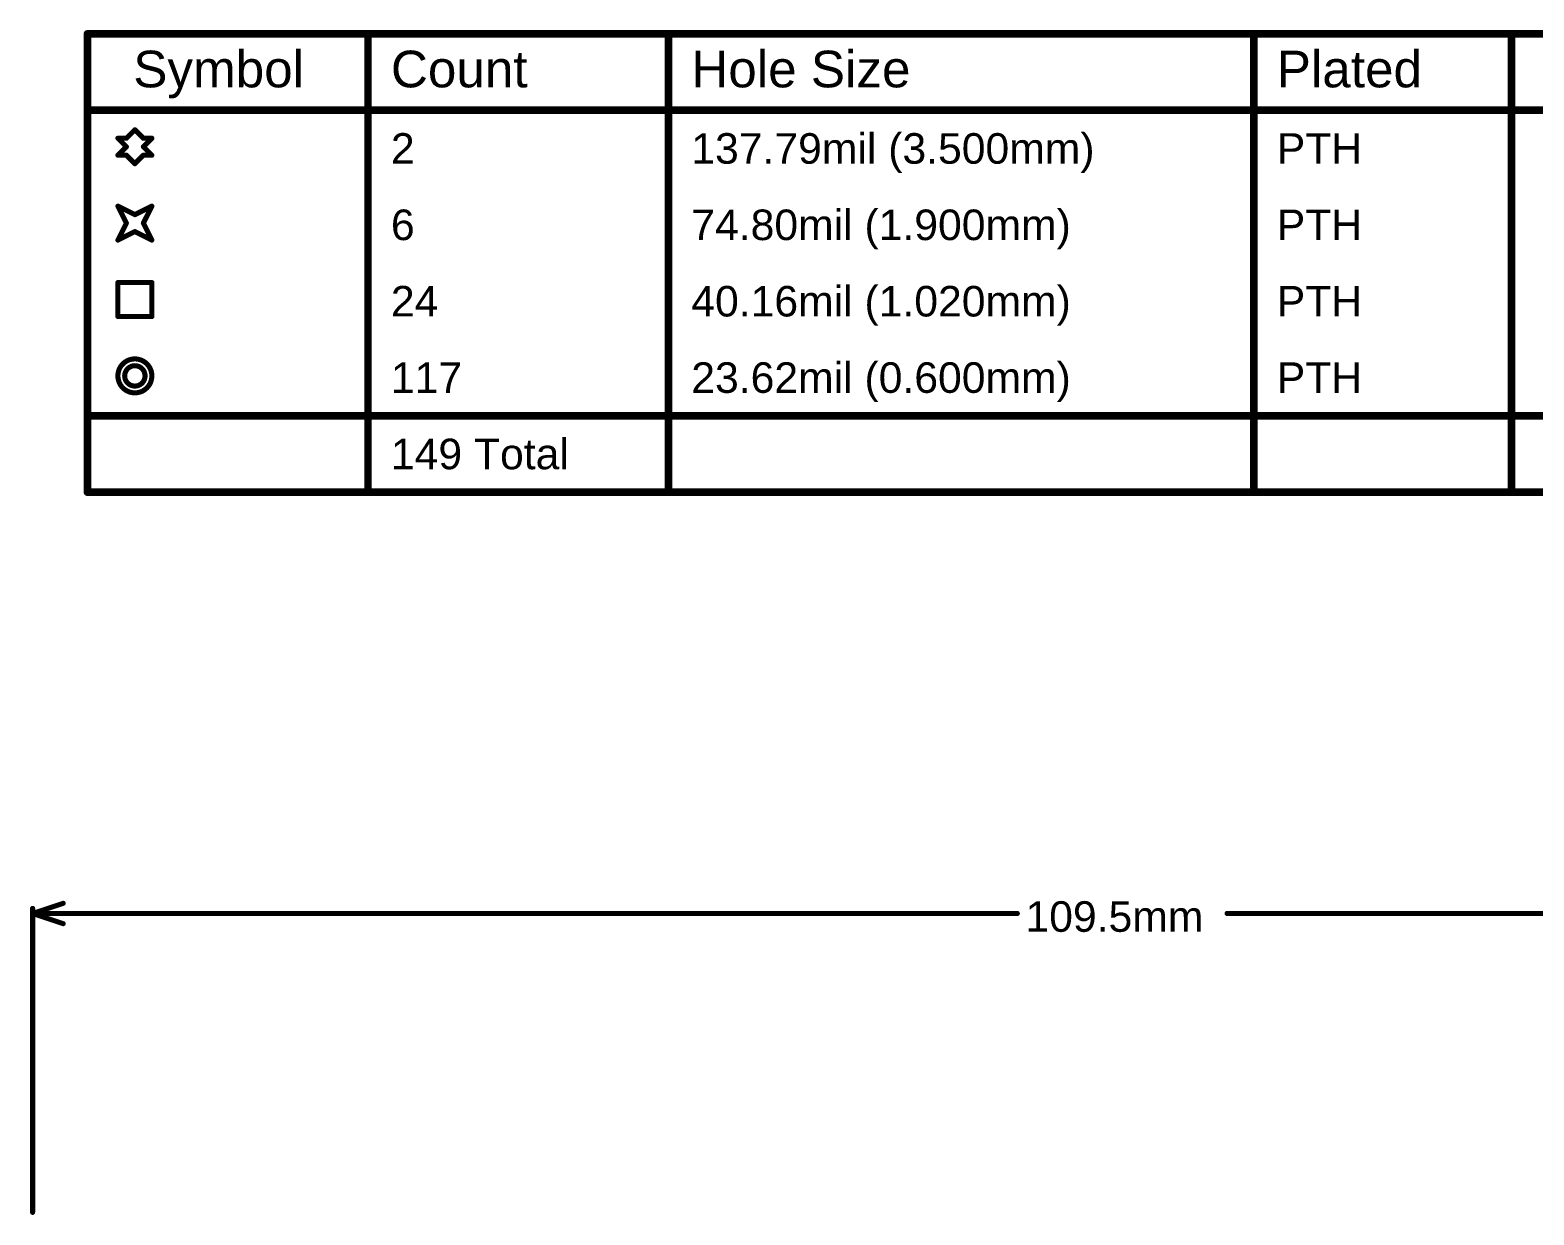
# Model space of a CAD drawing. Header units: inches. Extents: x 0 to 276, y 0 to 124.
# Drawn here: x 0.1 to 75.1, y 65 to 124.1 of the extents above; entities that cross this region are included whole.
import ezdxf

# ---------------------------------------------------------------- set-up
doc = ezdxf.new("R2010")
doc.units = ezdxf.units.IN
doc.layers.add('Dimension', color=6, linetype='Continuous')
doc.layers.add('Drill Drawing', color=1, linetype='Continuous')
doc.styles.add('Arial', font='', dxfattribs={"height": 0.2})
doc.styles.get('Arial').set_extended_font_data('Arial')

msp = doc.modelspace()

# ---------------------------------------------------------------- linework, layer by layer
at = {"layer": 'Dimension'}
for points in [[(0.25, 80.01, 0.254, 0.254, 0), (1.774, 80.518, 0.254, 0.254, 0)], [(0.25, 65.099, 0.254, 0.254, 0), (0.25, 80.264, 0.254, 0.254, 0)], [(0.25, 80.01, 0.254, 0.254, 0), (1.774, 79.502, 0.254, 0.254, 0)], [(0.25, 80.01, 0.254, 0.254, 0), (49.363, 80.01, 0.254, 0.254, 0)], [(59.824, 80.01, 0.254, 0.254, 0), (109.75, 80.01, 0.254, 0.254, 0)]]:
    msp.add_lwpolyline(points, format="xyseb", dxfattribs=at)
for points in [[(0.186, 80.264, 0.127, 0.127, 1), (0.313, 80.264, 0.127, 0.127, 1)], [(1.71, 80.518, 0.127, 0.127, 1), (1.837, 80.518, 0.127, 0.127, 1)], [(0.186, 80.01, 0.127, 0.127, 1), (0.313, 80.01, 0.127, 0.127, 1)], [(0.186, 80.01, 0.127, 0.127, 1), (0.313, 80.01, 0.127, 0.127, 1)], [(0.186, 80.01, 0.127, 0.127, 1), (0.313, 80.01, 0.127, 0.127, 1)], [(1.71, 79.502, 0.127, 0.127, 1), (1.837, 79.502, 0.127, 0.127, 1)], [(49.299, 80.01, 0.127, 0.127, 1), (49.426, 80.01, 0.127, 0.127, 1)], [(59.761, 80.01, 0.127, 0.127, 1), (59.888, 80.01, 0.127, 0.127, 1)], [(0.186, 65.099, 0.127, 0.127, 1), (0.313, 65.099, 0.127, 0.127, 1)]]:
    msp.add_lwpolyline(points, format="xyseb", close=True, dxfattribs=at)
at = {"layer": 'Drill Drawing'}
for points in [[(2.985, 123.888, 0.381, 0.381, 0), (275.552, 123.888, 0.381, 0.381, 0)], [(2.985, 101.028, 0.381, 0.381, 0), (2.985, 123.888, 0.381, 0.381, 0)], [(16.977, 101.028, 0.381, 0.381, 0), (16.977, 123.888, 0.381, 0.381, 0)], [(31.959, 101.028, 0.381, 0.381, 0), (31.959, 123.888, 0.381, 0.381, 0)], [(61.16, 101.028, 0.381, 0.381, 0), (61.16, 123.888, 0.381, 0.381, 0)], [(74.009, 101.028, 0.381, 0.381, 0), (74.009, 123.888, 0.381, 0.381, 0)], [(2.985, 120.079, 0.381, 0.381, 0), (275.552, 120.079, 0.381, 0.381, 0)], [(4.503, 118.681, 0.254, 0.254, 0), (4.927, 118.258, 0.254, 0.254, 0)], [(4.503, 118.681, 0.254, 0.254, 0), (4.927, 118.681, 0.254, 0.254, 0)], [(4.927, 118.681, 0.254, 0.254, 0), (5.35, 119.105, 0.254, 0.254, 0)], [(5.35, 119.105, 0.254, 0.254, 0), (5.773, 118.681, 0.254, 0.254, 0)], [(5.773, 118.681, 0.254, 0.254, 0), (6.197, 118.681, 0.254, 0.254, 0)], [(5.773, 118.258, 0.254, 0.254, 0), (6.197, 118.681, 0.254, 0.254, 0)], [(4.503, 117.835, 0.254, 0.254, 0), (4.927, 118.258, 0.254, 0.254, 0)], [(4.503, 117.835, 0.254, 0.254, 0), (4.927, 117.835, 0.254, 0.254, 0)], [(4.927, 117.835, 0.254, 0.254, 0), (5.35, 117.412, 0.254, 0.254, 0)], [(5.35, 117.412, 0.254, 0.254, 0), (5.773, 117.835, 0.254, 0.254, 0)], [(5.773, 118.258, 0.254, 0.254, 0), (6.197, 117.835, 0.254, 0.254, 0)], [(5.773, 117.835, 0.254, 0.254, 0), (6.197, 117.835, 0.254, 0.254, 0)], [(4.503, 115.295, 0.254, 0.254, 0), (5.35, 114.871, 0.254, 0.254, 0)], [(4.503, 115.295, 0.254, 0.254, 0), (4.927, 114.448, 0.254, 0.254, 0)], [(5.35, 114.871, 0.254, 0.254, 0), (6.197, 115.295, 0.254, 0.254, 0)], [(5.773, 114.448, 0.254, 0.254, 0), (6.197, 115.295, 0.254, 0.254, 0)], [(4.503, 113.602, 0.254, 0.254, 0), (4.927, 114.448, 0.254, 0.254, 0)], [(4.503, 113.602, 0.254, 0.254, 0), (5.35, 114.025, 0.254, 0.254, 0)], [(5.35, 114.025, 0.254, 0.254, 0), (6.197, 113.602, 0.254, 0.254, 0)], [(5.773, 114.448, 0.254, 0.254, 0), (6.197, 113.602, 0.254, 0.254, 0)], [(4.503, 111.485, 0.254, 0.254, 0), (6.197, 111.485, 0.254, 0.254, 0)], [(4.503, 109.791, 0.254, 0.254, 0), (4.503, 111.485, 0.254, 0.254, 0)], [(6.197, 109.791, 0.254, 0.254, 0), (6.197, 111.485, 0.254, 0.254, 0)], [(4.503, 109.791, 0.254, 0.254, 0), (6.197, 109.791, 0.254, 0.254, 0)], [(2.985, 104.838, 0.381, 0.381, 0), (275.552, 104.838, 0.381, 0.381, 0)], [(2.985, 101.028, 0.381, 0.381, 0), (275.552, 101.028, 0.381, 0.381, 0)]]:
    msp.add_lwpolyline(points, format="xyseb", dxfattribs=at)
for points in [[(2.889, 123.888, 0.191, 0.191, 1), (3.08, 123.888, 0.191, 0.191, 1)], [(2.889, 123.888, 0.191, 0.191, 1), (3.08, 123.888, 0.191, 0.191, 1)], [(16.881, 123.888, 0.191, 0.191, 1), (17.072, 123.888, 0.191, 0.191, 1)], [(31.864, 123.888, 0.191, 0.191, 1), (32.054, 123.888, 0.191, 0.191, 1)], [(61.065, 123.888, 0.191, 0.191, 1), (61.256, 123.888, 0.191, 0.191, 1)], [(73.914, 123.888, 0.191, 0.191, 1), (74.105, 123.888, 0.191, 0.191, 1)], [(2.889, 120.079, 0.191, 0.191, 1), (3.08, 120.079, 0.191, 0.191, 1)], [(4.44, 118.681, 0.127, 0.127, 1), (4.567, 118.681, 0.127, 0.127, 1)], [(4.44, 118.681, 0.127, 0.127, 1), (4.567, 118.681, 0.127, 0.127, 1)], [(4.863, 118.681, 0.127, 0.127, 1), (4.99, 118.681, 0.127, 0.127, 1)], [(4.863, 118.681, 0.127, 0.127, 1), (4.99, 118.681, 0.127, 0.127, 1)], [(5.286, 119.105, 0.127, 0.127, 1), (5.413, 119.105, 0.127, 0.127, 1)], [(5.286, 119.105, 0.127, 0.127, 1), (5.413, 119.105, 0.127, 0.127, 1)], [(5.71, 118.681, 0.127, 0.127, 1), (5.837, 118.681, 0.127, 0.127, 1)], [(5.71, 118.681, 0.127, 0.127, 1), (5.837, 118.681, 0.127, 0.127, 1)], [(6.133, 118.681, 0.127, 0.127, 1), (6.26, 118.681, 0.127, 0.127, 1)], [(6.133, 118.681, 0.127, 0.127, 1), (6.26, 118.681, 0.127, 0.127, 1)], [(4.44, 117.835, 0.127, 0.127, 1), (4.567, 117.835, 0.127, 0.127, 1)], [(4.44, 117.835, 0.127, 0.127, 1), (4.567, 117.835, 0.127, 0.127, 1)], [(4.863, 118.258, 0.127, 0.127, 1), (4.99, 118.258, 0.127, 0.127, 1)], [(4.863, 118.258, 0.127, 0.127, 1), (4.99, 118.258, 0.127, 0.127, 1)], [(4.863, 117.835, 0.127, 0.127, 1), (4.99, 117.835, 0.127, 0.127, 1)], [(4.863, 117.835, 0.127, 0.127, 1), (4.99, 117.835, 0.127, 0.127, 1)], [(5.71, 118.258, 0.127, 0.127, 1), (5.837, 118.258, 0.127, 0.127, 1)], [(5.71, 118.258, 0.127, 0.127, 1), (5.837, 118.258, 0.127, 0.127, 1)], [(5.71, 117.835, 0.127, 0.127, 1), (5.837, 117.835, 0.127, 0.127, 1)], [(5.71, 117.835, 0.127, 0.127, 1), (5.837, 117.835, 0.127, 0.127, 1)], [(6.133, 117.835, 0.127, 0.127, 1), (6.26, 117.835, 0.127, 0.127, 1)], [(6.133, 117.835, 0.127, 0.127, 1), (6.26, 117.835, 0.127, 0.127, 1)], [(5.286, 117.412, 0.127, 0.127, 1), (5.413, 117.412, 0.127, 0.127, 1)], [(5.286, 117.412, 0.127, 0.127, 1), (5.413, 117.412, 0.127, 0.127, 1)], [(4.44, 115.295, 0.127, 0.127, 1), (4.567, 115.295, 0.127, 0.127, 1)], [(4.44, 115.295, 0.127, 0.127, 1), (4.567, 115.295, 0.127, 0.127, 1)], [(5.286, 114.871, 0.127, 0.127, 1), (5.413, 114.871, 0.127, 0.127, 1)], [(5.286, 114.871, 0.127, 0.127, 1), (5.413, 114.871, 0.127, 0.127, 1)], [(6.133, 115.295, 0.127, 0.127, 1), (6.26, 115.295, 0.127, 0.127, 1)], [(6.133, 115.295, 0.127, 0.127, 1), (6.26, 115.295, 0.127, 0.127, 1)], [(4.863, 114.448, 0.127, 0.127, 1), (4.99, 114.448, 0.127, 0.127, 1)], [(4.863, 114.448, 0.127, 0.127, 1), (4.99, 114.448, 0.127, 0.127, 1)], [(5.286, 114.025, 0.127, 0.127, 1), (5.413, 114.025, 0.127, 0.127, 1)], [(5.286, 114.025, 0.127, 0.127, 1), (5.413, 114.025, 0.127, 0.127, 1)], [(5.71, 114.448, 0.127, 0.127, 1), (5.837, 114.448, 0.127, 0.127, 1)], [(5.71, 114.448, 0.127, 0.127, 1), (5.837, 114.448, 0.127, 0.127, 1)], [(4.44, 113.602, 0.127, 0.127, 1), (4.567, 113.602, 0.127, 0.127, 1)], [(4.44, 113.602, 0.127, 0.127, 1), (4.567, 113.602, 0.127, 0.127, 1)], [(6.133, 113.602, 0.127, 0.127, 1), (6.26, 113.602, 0.127, 0.127, 1)], [(6.133, 113.602, 0.127, 0.127, 1), (6.26, 113.602, 0.127, 0.127, 1)], [(4.44, 111.485, 0.127, 0.127, 1), (4.567, 111.485, 0.127, 0.127, 1)], [(4.44, 111.485, 0.127, 0.127, 1), (4.567, 111.485, 0.127, 0.127, 1)], [(6.133, 111.485, 0.127, 0.127, 1), (6.26, 111.485, 0.127, 0.127, 1)], [(6.133, 111.485, 0.127, 0.127, 1), (6.26, 111.485, 0.127, 0.127, 1)], [(4.44, 109.791, 0.127, 0.127, 1), (4.567, 109.791, 0.127, 0.127, 1)], [(4.44, 109.791, 0.127, 0.127, 1), (4.567, 109.791, 0.127, 0.127, 1)], [(6.133, 109.791, 0.127, 0.127, 1), (6.26, 109.791, 0.127, 0.127, 1)], [(6.133, 109.791, 0.127, 0.127, 1), (6.26, 109.791, 0.127, 0.127, 1)], [(6.197, 106.828, 0.254, 0.254, 1), (4.503, 106.828, 0.254, 0.254, 1)], [(5.858, 106.828, 0.254, 0.254, 1), (4.842, 106.828, 0.254, 0.254, 1)], [(4.44, 106.828, 0.127, 0.127, 1), (4.567, 106.828, 0.127, 0.127, 1)], [(4.778, 106.828, 0.127, 0.127, 1), (4.905, 106.828, 0.127, 0.127, 1)], [(5.794, 106.828, 0.127, 0.127, 1), (5.921, 106.828, 0.127, 0.127, 1)], [(6.133, 106.828, 0.127, 0.127, 1), (6.26, 106.828, 0.127, 0.127, 1)], [(2.889, 104.838, 0.191, 0.191, 1), (3.08, 104.838, 0.191, 0.191, 1)], [(2.889, 101.028, 0.191, 0.191, 1), (3.08, 101.028, 0.191, 0.191, 1)], [(2.889, 101.028, 0.191, 0.191, 1), (3.08, 101.028, 0.191, 0.191, 1)], [(16.881, 101.028, 0.191, 0.191, 1), (17.072, 101.028, 0.191, 0.191, 1)], [(31.864, 101.028, 0.191, 0.191, 1), (32.054, 101.028, 0.191, 0.191, 1)], [(61.065, 101.028, 0.191, 0.191, 1), (61.256, 101.028, 0.191, 0.191, 1)], [(73.914, 101.028, 0.191, 0.191, 1), (74.105, 101.028, 0.191, 0.191, 1)]]:
    msp.add_lwpolyline(points, format="xyseb", close=True, dxfattribs=at)

# ---------------------------------------------------------------- texts
at = {"layer": 'Dimension', "style": 'Arial'}
msp.add_text('109.5mm', height=1.524, dxfattribs=at).set_placement((49.769, 79.096))
at = {"layer": 'Drill Drawing', "style": 'Arial'}
for s, height, p in [('Symbol', 1.8288, (5.27, 121.222)), ('Count', 1.8288, (18.12, 121.222)), ('Hole Size', 1.8288, (33.102, 121.222)), ('Plated', 1.8288, (62.303, 121.222)), ('2', 1.524, (18.12, 117.412)), ('137.79mil (3.500mm)', 1.524, (33.102, 117.412)), ('PTH', 1.524, (62.303, 117.412)), ('6', 1.524, (18.12, 113.602)), ('74.80mil (1.900mm)', 1.524, (33.102, 113.602)), ('PTH', 1.524, (62.303, 113.602)), ('24', 1.524, (18.12, 109.791)), ('40.16mil (1.020mm)', 1.524, (33.102, 109.791)), ('PTH', 1.524, (62.303, 109.791)), ('117', 1.524, (18.12, 105.981)), ('23.62mil (0.600mm)', 1.524, (33.102, 105.981)), ('PTH', 1.524, (62.303, 105.981)), ('149 Total', 1.524, (18.12, 102.171))]:
    msp.add_text(s, height=height, dxfattribs=at).set_placement(p)

doc.saveas('drawing.dxf')
